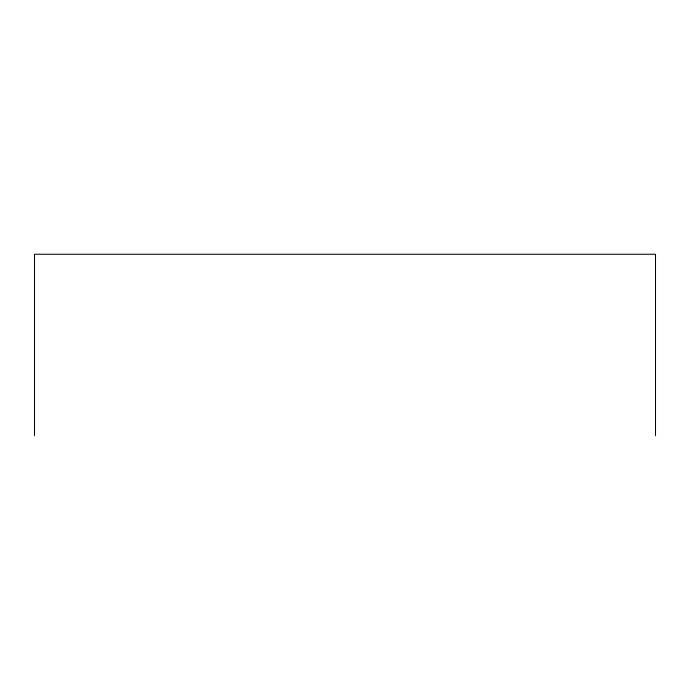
<?xml version="1.0" encoding="UTF-8"?>
<svg xmlns="http://www.w3.org/2000/svg" width="690" height="690" viewBox="0 0 690 690"><rect width="100%" height="100%" fill="white"/><g stroke="black" fill="none" stroke-linecap="round" stroke-linejoin="round"><path stroke-width="1.03" d="M655.5 435.752L655.5 254.248L34.5 254.248L34.5 435.752"/></g></svg>
